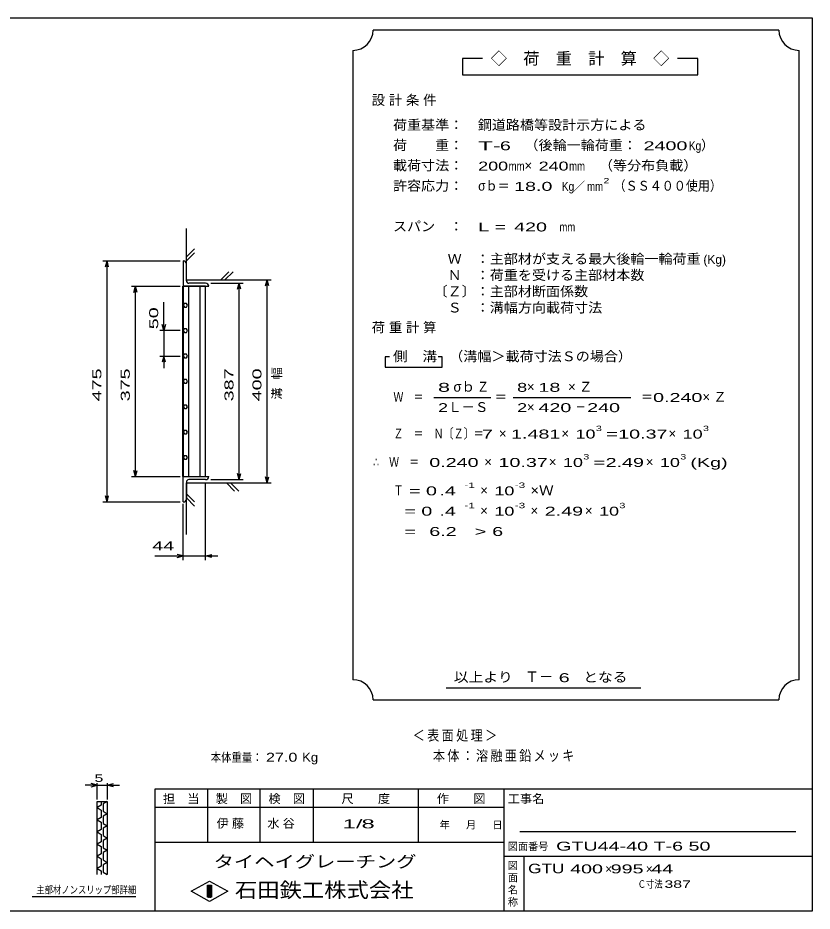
# Model space of a CAD drawing. Units: millimetres, scale not verified. Extents: x -1456 to 1385, y -1026 to 843.
# Drawn here: x -181 to 1385, y -917 to 843 of the extents above; entities that cross this region are included whole.
import ezdxf
from ezdxf.enums import TextEntityAlignment as Align

# ---------------------------------------------------------------- set-up
doc = ezdxf.new("R2010")
doc.units = ezdxf.units.MM
doc.header["$LTSCALE"] = 8
for name, color, linetype, lineweight in [('0_2', 150, 'Continuous', 25), ('16', 3, 'Continuous', 25), ('22', 4, 'Continuous', 25), ('24', 2, 'Continuous', 25), ('32', 4, 'Continuous', 25)]:
    doc.layers.add(name, color=color, linetype=linetype, lineweight=lineweight)
doc.styles.add('ベクトル', font='')
doc.styles.get('ベクトル').set_extended_font_data('ベクトル')

msp = doc.modelspace()

# ---------------------------------------------------------------- linework, layer by layer
at = {"layer": '0_2'}
for p, q in [((-1383.2, 842.8), (1384.8, 842.8)), ((1384.8, 842.8), (1384.8, -917.2)), ((1384.8, -677.2), (88.8, -677.2)), ((88.8, -677.2), (88.8, -917.2)), ((192.8, -677.2), (192.8, -781.2)), ((296.8, -781.2), (296.8, -677.2)), ((400.8, -677.2), (400.8, -781.2)), ((608.8, -781.2), (608.8, -677.2)), ((776.8, -677.2), (776.8, -917.2)), ((776.8, -713.2), (88.8, -713.2)), ((1352.8, -761.2), (808.8, -761.2)), ((88.8, -781.2), (776.8, -781.2)), ((776.8, -809.2), (1384.8, -809.2)), ((816.8, -917.2), (816.8, -809.2)), ((160.8, -878), (196.8, -858)), ((196.8, -858), (232.8, -878)), ((196.8, -898), (160.8, -878)), ((192.8, -866), (200.8, -866)), ((192.8, -890), (192.8, -866)), ((192.8, -866), (194.4, -866)), ((194.4, -866), (194.4, -890)), ((196, -890), (196, -866)), ((196, -866), (197.6, -866)), ((232.8, -878), (196.8, -898)), ((197.6, -866), (197.6, -890)), ((199.2, -890), (199.2, -866)), ((199.2, -866), (200.8, -866)), ((200.8, -866), (200.8, -890)), ((200.8, -866), (200.8, -890)), ((200.8, -890), (192.8, -890)), ((194.4, -890), (196, -890)), ((197.6, -890), (199.2, -890)), ((1384.8, -917.2), (-1383.2, -917.2))]:
    msp.add_line(p, q, dxfattribs=at)
at = {"layer": '16'}
for p, q in [((145, 364), (145, 314)), ((151, 325), (151, 358)), ((189, 320), (156, 320)), ((144.3, -61), (144.3, 314)), ((144.3, 314), (145, 314)), ((145, 314), (195, 314)), ((145, 314), (145, -61)), ((189, 314), (145, 314)), ((155.5, 314), (155.5, -61)), ((178.5, -61), (178.5, 314)), ((189, -61), (189, 314)), ((146.976, 279.95), (145, 276.472)), ((145, 276.472), (147.024, 273.022)), ((150.976, 279.978), (146.976, 279.95)), ((147.024, 273.022), (151.024, 273.05)), ((153, 276.5), (150.976, 279.978)), ((151.024, 273.05), (153, 276.528)), ((146.976, 229.95), (145, 226.472)), ((150.976, 229.978), (146.976, 229.95)), ((153, 226.5), (150.976, 229.978)), ((145, 226.472), (147.024, 223.022)), ((147.024, 223.022), (151.024, 223.05)), ((151.024, 223.05), (153, 226.528)), ((146.976, 179.95), (145, 176.472)), ((145, 176.472), (147.024, 173.022)), ((150.976, 179.978), (146.976, 179.95)), ((153, 176.5), (150.976, 179.978)), ((151.024, 173.05), (153, 176.528)), ((147.024, 173.022), (151.024, 173.05)), ((146.976, 129.95), (145, 126.472)), ((145, 126.472), (147.024, 123.022)), ((150.976, 129.978), (146.976, 129.95)), ((153, 126.5), (150.976, 129.978)), ((151.024, 123.05), (153, 126.528)), ((147.024, 123.022), (151.024, 123.05)), ((146.976, 79.95), (145, 76.472)), ((145, 76.472), (147.024, 73.022)), ((150.976, 79.978), (146.976, 79.95)), ((147.024, 73.022), (151.024, 73.05)), ((153, 76.5), (150.976, 79.978)), ((151.024, 73.05), (153, 76.528)), ((146.976, 29.95), (145, 26.472)), ((145, 26.472), (147.024, 23.022)), ((150.976, 29.978), (146.976, 29.95)), ((147.024, 23.022), (151.024, 23.05)), ((153, 26.5), (150.976, 29.978)), ((151.024, 23.05), (153, 26.528)), ((146.976, -20.05), (145, -23.528)), ((145, -23.528), (147.024, -26.978)), ((150.976, -20.022), (146.976, -20.05)), ((147.024, -26.978), (151.024, -26.95)), ((153, -23.5), (150.976, -20.022)), ((151.024, -26.95), (153, -23.472)), ((145, -61), (144.3, -61)), ((145, -61), (195, -61)), ((145, -111), (145, -61)), ((145, -61), (189, -61)), ((189, -67), (156, -67)), ((151, -72), (151, -105))]:
    msp.add_line(p, q, dxfattribs=at)
for centre, radius, start, end in [((145, 358), 6, 0, 90), ((156, 325), 5, 180, 270), ((189, 314), 6, 0, 90), ((156, -72), 5, 90, 180), ((189, -61), 6, 270, 0), ((145, -105), 6, 270, 0)]:
    msp.add_arc(centre, radius, start, end, dxfattribs=at)
at = {"layer": '22'}
for p, q in [((151, 326.5), (151, 428)), ((151, 372), (167, 388)), ((151, 364), (167, 380)), ((-13.4, 364), (138.6, 364)), ((-8.6, 352), (-5.4, 364)), ((-2.2, 352), (-5.4, 364)), ((-5.4, -111), (-5.4, 364)), ((219, 326.5), (235, 342.5)), ((227, 326.5), (243, 342.5)), ((151, 326.5), (318.2, 326.5)), ((199, 320), (263, 320)), ((251.8, 308), (255, 320)), ((258.2, 308), (255, 320)), ((255, -67), (255, 320)), ((307, 314.5), (310.2, 326.5)), ((313.4, 314.5), (310.2, 326.5)), ((310.2, -73.5), (310.2, 326.5)), ((42.6, 314), (138.6, 314)), ((47.4, 302), (50.6, 314)), ((53.8, 302), (50.6, 314)), ((50.6, -61), (50.6, 314)), ((106.6, 226.5), (106.6, 282.5)), ((106.6, 226.5), (103.4, 238.5)), ((109.8, 238.5), (106.6, 226.5)), ((138.6, 226.5), (98.6, 226.5)), ((106.6, 226.5), (106.6, 176.5)), ((98.6, 176.5), (138.6, 176.5)), ((106.6, 176.5), (103.4, 164.5)), ((109.8, 164.5), (106.6, 176.5)), ((106.6, 176.5), (106.6, 152.5)), ((50.6, -61), (47.4, -49)), ((50.6, -61), (53.8, -49)), ((42.6, -61), (138.6, -61)), ((199, -67), (263, -67)), ((255, -67), (251.8, -55)), ((255, -67), (258.2, -55)), ((310.2, -73.5), (307, -61.5)), ((310.2, -73.5), (313.4, -61.5)), ((151, -73.5), (318.2, -73.5)), ((151, -175), (151, -73.5)), ((189, -225.4), (189, -73.4)), ((246.2, -89.5), (230.2, -73.5)), ((254.2, -89.5), (238.2, -73.5)), ((-5.4, -111), (-8.6, -99)), ((-5.4, -111), (-2.2, -99)), ((167, -111), (151, -95)), ((167, -119), (151, -103)), ((-13.4, -111), (138.6, -111)), ((145, -225.4), (145, -115)), ((89, -217.4), (145, -217.4)), ((145, -217.4), (133, -214.2)), ((133, -220.6), (145, -217.4)), ((145, -217.4), (189, -217.4)), ((189, -217.4), (201, -214.2)), ((201, -220.6), (189, -217.4)), ((189, -217.4), (213, -217.4))]:
    msp.add_line(p, q, dxfattribs=at)
at = {"layer": '24', "color": 4}
for p, q in [((1319.2, 818.8), (519.2, 818.8)), ((479.2, 778.8), (479.2, -461.2)), ((1359.2, -461.2), (1359.2, 778.8)), ((735.2, 762.8), (695.2, 762.8)), ((695.2, 762.8), (695.2, 730.8)), ((1159.2, 762.8), (1119.2, 762.8)), ((1159.2, 730.8), (1159.2, 762.8)), ((695.2, 730.8), (1159.2, 730.8)), ((551.2, 174.8), (543.2, 174.8)), ((543.2, 174.8), (543.2, 154.8)), ((655.2, 174.8), (647.2, 174.8)), ((655.2, 154.8), (655.2, 174.8)), ((543.2, 154.8), (655.2, 154.8)), ((639.2, 94.8), (751.2, 94.8)), ((795.2, 94.8), (1027.2, 94.8)), ((663.2, -477.2), (1047.2, -477.2)), ((519.2, -501.2), (1319.2, -501.2))]:
    msp.add_line(p, q, dxfattribs=at)
for centre, start, end in [((479.2, 818.8), 270, 0), ((1359.2, 818.8), 180, 270), ((479.2, -501.2), 0, 90), ((1359.2, -501.2), 90, 180)]:
    msp.add_arc(centre, 40, start, end, dxfattribs=at)
at = {"layer": '32'}
for p, q in [((-24.8, -669.2), (-36.8, -666)), ((-24.8, -697.2), (-24.8, -665.2)), ((-4.8, -665.2), (-4.8, -697.2)), ((-4.8, -669.2), (7.2, -666)), ((-24.8, -669.2), (-48.8, -669.2)), ((-36.8, -672.4), (-24.8, -669.2)), ((-24.8, -669.2), (-4.8, -669.2)), ((7.2, -672.4), (-4.8, -669.2)), ((-4.8, -669.2), (19.2, -669.2)), ((-24.8, -701.2), (-4.8, -701.2)), ((-24.8, -845.2), (-24.8, -701.2)), ((-16.8, -701.2), (-16.8, -708.4)), ((-4.8, -701.2), (-12.8, -706)), ((-4.8, -701.2), (-4.8, -845.2)), ((-16.8, -708.4), (-24.8, -713.2)), ((-24.8, -713.2), (-16.8, -718)), ((-16.8, -718), (-16.8, -732.4)), ((-12.8, -706), (-12.8, -720.4)), ((-12.8, -720.4), (-4.8, -725.2)), ((-16.8, -732.4), (-24.8, -737.2)), ((-24.8, -737.2), (-16.8, -742)), ((-4.8, -725.2), (-12.8, -730)), ((-12.8, -730), (-12.8, -744.4)), ((-16.8, -756.4), (-24.8, -761.2)), ((-16.8, -742), (-16.8, -756.4)), ((-12.8, -744.4), (-4.8, -749.2)), ((-4.8, -749.2), (-12.8, -754)), ((-12.8, -754), (-12.8, -768.4)), ((-24.8, -761.2), (-16.8, -766)), ((-16.8, -766), (-16.8, -780.4)), ((-12.8, -768.4), (-4.8, -773.2)), ((-4.8, -773.2), (-12.8, -778)), ((-16.8, -780.4), (-24.8, -785.2)), ((-24.8, -785.2), (-16.8, -790)), ((-16.8, -790), (-16.8, -804.4)), ((-12.8, -778), (-12.8, -792.4)), ((-16.8, -804.4), (-24.8, -809.2)), ((-24.8, -809.2), (-16.8, -814)), ((-12.8, -792.4), (-4.8, -797.2)), ((-4.8, -797.2), (-12.8, -802)), ((-12.8, -802), (-12.8, -816.4)), ((-16.8, -814), (-16.8, -828.4)), ((-12.8, -816.4), (-4.8, -821.2)), ((-4.8, -821.2), (-12.8, -826)), ((-12.8, -826), (-12.8, -840.4)), ((-16.8, -828.4), (-24.8, -833.2)), ((-24.8, -833.2), (-16.8, -838)), ((-16.8, -838), (-16.8, -845.2)), ((-12.8, -840.4), (-4.8, -845.2)), ((51.2, -889.2), (-152.8, -889.2))]:
    msp.add_line(p, q, dxfattribs=at)

# ---------------------------------------------------------------- texts
at = {"layer": '0_2', "style": 'ベクトル'}
for s, height, p in [('担\u3000当', 17.6, (104.8, -695.6)), ('製\u3000図', 17.6, (208.8, -695.6)), ('検\u3000図', 17.6, (312.8, -695.6)), ('尺\u3000\u3000度', 17.6, (456.8, -695.6)), ('作\u3000\u3000図', 17.6, (644.8, -695.6)), ('工事名', 17.6, (784.8, -695.6)), ('年', 14.66, (650.4, -747.2)), ('月', 14.66, (702.4, -747.2)), ('日', 14.66, (754.4, -747.2)), ('図面番号', 14.66, (784.8, -789.6)), ('図', 14.66, (784.8, -827.2)), ('面', 14.66, (784.8, -851.2)), ('名', 14.66, (784.8, -875.2)), ('称', 14.66, (784.8, -899.2))]:
    msp.add_text(s, height=height, dxfattribs=at).set_placement(p, align=Align.MIDDLE_LEFT)
at = {"layer": '0_2', "color": 222, "style": 'ベクトル'}
for s, height, width, p in [('タイヘイグレーチング', 23.46, 1.25, (204.8, -819.6)), ('石田鉄工株式会社', 29.33, 1.1, (246.8, -875.6))]:
    msp.add_text(s, height=height, dxfattribs=dict(at, width=width)).set_placement(p, align=Align.MIDDLE_LEFT)
at = {"layer": '22', "color": 2, "style": 'ベクトル', "width": 1.65}
for s, p in [(' 50 ', (86.6, 218.5)), (' 475 ', (-25.4, 76.5)), (' 375 ', (30.6, 76.5)), (' 387 ', (235, 76.5)), (' 400 ', (290.2, 76.5))]:
    msp.add_text(s, height=17.6, rotation=90, dxfattribs=at).set_placement(p, align=Align.MIDDLE_LEFT)
at = {"layer": '22', "color": 2, "style": 'ベクトル'}
for s, height, width, p in [(' 44 ', 17.6, 1.65, (73, -197.4)), ('本体重量：', 17.6, 0.85, (199.2, -614)), (' 27.0', 17.6, 1.35, (299.2, -614)), ('Kg', 17.6, 1.1, (379.2, -614)), ('1/', 17.6, 2, (459.2, -745.2)), (' 8 ', 17.6, 2, (483.2, -745.2)), ('GTU44-40 T-6 50      ', 17.6, 1.65, (880, -789.2)), ('GTU', 18.77, 1.35, (824.8, -833.2)), (' 400 ', 17.6, 1.65, (896.8, -834)), (' 995 ', 17.6, 1.65, (976.8, -834)), (' 44 ', 17.6, 1.65, (1056.8, -834)), ('Ｃ寸法：', 14.66, 0.8, (1040.8, -864)), (' 387 ', 14.66, 1.6, (1084.8, -864))]:
    msp.add_text(s, height=height, dxfattribs=dict(at, width=width)).set_placement(p, align=Align.MIDDLE_LEFT)
for p in [(976.8, -834), (1056.8, -834)]:
    msp.add_text('×', height=17.6, dxfattribs=at).set_placement(p, align=Align.MIDDLE_LEFT)
at = {"layer": '22', "color": 2, "insert": (330.2, 90.5), "char_height": 17.6, "attachment_point": 4, "rotation": 90, "style": 'ベクトル'}
msp.add_mtext('\\T1.67;溝幅', dxfattribs=at)
at = {"layer": '22', "color": 2, "attachment_point": 4, "style": 'ベクトル'}
for s, insert, char_height in [('\\T1.2;\\W0.85;＜表面処理＞', (597.2, -572), 20.53), ('\\T1.19;\\W0.85;本体：溶融亜鉛メッキ', (637.2, -612), 20.53), ('\\T1.25;伊藤\u3000', (210.8, -745.2), 17.6), ('\\T1.25;水谷\u3000', (310.8, -745.2), 17.6)]:
    msp.add_mtext(s, dxfattribs=dict(at, insert=insert, char_height=char_height))
at = {"layer": '24', "style": 'ベクトル'}
for s, height, p in [('◇\u3000荷\u3000重\u3000計\u3000算\u3000◇', 23.46, (751.2, 762.8)), ('）', 19.35, (1165.6, 592)), ('×', 19.35, (817.6, 552)), ('／', 17.6, (913.2, 510.8)), ('(Kg)', 17.6, (1170.4, 366.8)), ('σｂ', 19.35, (677.6, 116)), ('×', 19.35, (822.4, 116)), ('Ｌ－Ｓ', 19.35, (667.2, 76)), ('×', 19.35, (822.4, 76)), ('×', 19.35, (767.2, 24)), ('×', 19.35, (890.4, 24)), ('×', 19.35, (1101.6, 24)), ('×', 19.35, (738.4, -32)), ('×', 19.35, (865.6, -32)), ('×', 19.35, (1056.8, -32)), ('×', 19.35, (730.4, -88)), ('×', 19.35, (730.4, -128)), ('×', 19.35, (829.6, -128)), ('×', 19.35, (936.8, -128)), ('Ｔ－', 20.53, (818.4, -455.2))]:
    msp.add_text(s, height=height, dxfattribs=at).set_placement(p, align=Align.MIDDLE_LEFT)
for s, height, width, p in [('荷重基準：\u3000', 19.35, 1.05, (558.4, 632)), ('鋼道路橋等設計示方による', 19.35, 1.05, (725.6, 632)), ('荷\u3000\u3000重：\u3000', 19.35, 1.05, (558.4, 592)), ('T-', 17.6, 2, (726.4, 590.8)), (' 6 ', 17.6, 1.65, (758.4, 590.8)), ('（後輪一輪荷重：', 19.35, 1.05, (817.6, 592)), (' 2400', 17.6, 1.65, (1041.6, 590.8)), ('Kg', 17.6, 0.85, (1141.6, 590.8)), ('載荷寸法：\u3000', 19.35, 1.05, (558.4, 552)), ('\u3000（等分布負載）', 19.35, 1.05, (936.8, 552)), ('200', 17.6, 1.5, (726.4, 550.8)), ('mm', 17.6, 0.8, (786.4, 550.8)), ('240', 17.6, 1.5, (845.6, 550.8)), ('mm', 17.6, 0.8, (905.6, 550.8)), ('許容応力：\u3000', 19.35, 1.05, (558.4, 512)), ('σｂ＝', 19.35, 0.9, (726.4, 512)), (' 18.0', 17.6, 1.65, (786.4, 510.8)), ('Kg', 17.6, 0.85, (891.2, 510.8)), ('mm', 17.6, 0.8, (941.2, 510.8)), ('2', 10.56, 1.5, (973.2, 522)), ('（ＳＳ４００使用）', 19.35, 0.9, (993.2, 512)), ('スパン\u3000：\u3000', 19.35, 1.05, (558.4, 432)), ('L =', 17.6, 1.65, (726.4, 430.8)), (' 420 ', 17.6, 1.65, (786.4, 430.8)), ('mm', 17.6, 0.8, (886.4, 430.8)), ('\u3000Ｗ\u3000：主部材が支える最大後輪一輪荷重', 19.35, 1.05, (638.4, 368)), ('\u3000Ｎ\u3000：荷重を受ける主部材本数', 19.35, 1.05, (638.4, 336)), ('〔Ｚ〕：主部材断面係数', 19.35, 1.05, (638.4, 304)), ('\u3000Ｓ\u3000：溝幅方向載荷寸法', 19.35, 1.05, (638.4, 272)), ('側\u3000溝', 19.35, 1.1, (558.4, 176)), ('\u3000（溝幅＞載荷寸法Ｓの場合）', 19.35, 1.05, (641.6, 176)), ('8', 17.6, 1.8, (647.2, 114.8)), ('Ｚ', 19.35, 0.9, (724, 116)), ('8', 17.6, 1.5, (803.2, 114.8)), (' 18 ', 17.6, 1.65, (834.4, 114.8)), ('Ｗ\u3000＝', 19.35, 0.75, (559.2, 96)), ('＝', 19.35, 0.9, (759.2, 96)), ('＝', 19.35, 0.9, (1047.2, 96)), ('0.240', 17.6, 1.65, (1071.2, 94.8)), ('2', 17.6, 1.5, (647.2, 74.8)), ('2', 17.6, 1.5, (803.2, 74.8)), (' 420 ', 17.6, 1.65, (834.4, 74.8)), ('－', 19.35, 0.75, (918.4, 76)), (' 240 ', 17.6, 1.65, (930.4, 74.8)), ('Ｚ\u3000＝\u3000Ｎ〔Ｚ〕＝', 19.35, 0.75, (559.2, 24)), ('3', 10.56, 1.5, (958.4, 34)), ('3', 10.56, 1.5, (1169.6, 34)), (' 7 ', 17.6, 1.65, (723.2, 22.8)), ('1.481', 17.6, 1.65, (791.2, 22.8)), ('10', 17.6, 1.5, (918.4, 22.8)), ('=', 17.6, 1.7, (978.4, 22.8)), ('10.37', 17.6, 1.65, (1002.4, 22.8)), ('10', 17.6, 1.5, (1129.6, 22.8)), ('3', 10.56, 1.5, (933.6, -22)), ('3', 10.56, 1.5, (1124.8, -22)), ('∴\u3000Ｗ\u3000＝', 19.35, 0.75, (519.2, -32)), (' 0.240', 17.6, 1.65, (619.2, -33.2)), ('10.37', 17.6, 1.65, (766.4, -33.2)), ('10', 17.6, 1.5, (893.6, -33.2)), ('=', 17.6, 1.7, (953.6, -33.2)), ('2.49', 17.6, 1.65, (977.6, -33.2)), ('10', 17.6, 1.5, (1084.8, -33.2)), ('(Kg)', 17.6, 1.65, (1144.8, -33.2)), ('Ｔ', 19.35, 0.75, (559.2, -88)), (' = 0', 17.6, 1.65, (579.2, -89.2)), (' .4 ', 17.6, 1.65, (639.2, -89.2)), ('-1', 10.56, 1.65, (699.2, -78)), ('10', 17.6, 1.5, (758.4, -89.2)), ('-3', 10.56, 1.65, (798.4, -78)), ('×Ｗ', 19.35, 1.1, (829.6, -88)), ('  = 0', 17.6, 1.65, (559.2, -129.2)), (' .4 ', 17.6, 1.65, (639.2, -129.2)), ('-1', 10.56, 1.65, (699.2, -118)), ('10', 17.6, 1.5, (758.4, -129.2)), ('-3', 10.56, 1.65, (798.4, -118)), ('2.49', 17.6, 1.65, (857.6, -129.2)), ('10', 17.6, 1.5, (964.8, -129.2)), ('3', 10.56, 1.5, (1004.8, -118)), ('  =', 17.6, 1.65, (559.2, -169.2)), (' 6.2', 17.6, 1.65, (619.2, -169.2)), ('>', 17.6, 1.7, (719.2, -169.2)), (' 6 ', 17.6, 1.65, (743.2, -169.2)), ('以上より\u3000', 19.35, 1.1, (678.4, -456)), (' 6 ', 17.6, 1.65, (874.4, -457.2)), ('となる', 19.35, 1.1, (933.6, -456))]:
    msp.add_text(s, height=height, dxfattribs=dict(at, width=width)).set_placement(p, align=Align.MIDDLE_LEFT)
at = {"layer": '24', "char_height": 19.35, "attachment_point": 4, "style": 'ベクトル'}
for s, insert in [('\\T1.28;設計条件', (516.4, 680)), ('\\T1.28;荷重計算', (516.4, 232)), ('\\T1.42;×Ｚ', (903.6, 116)), ('\\T1.42;×Ｚ', (1168.4, 96))]:
    msp.add_mtext(s, dxfattribs=dict(at, insert=insert))
at = {"layer": '32', "color": 2, "style": 'ベクトル'}
for s, width, p in [(' 5 ', 1.6, (-38.8, -655.2)), ('主部材ノンスリップ部詳細', 0.8, (-144.8, -875.2))]:
    msp.add_text(s, height=14.66, dxfattribs=dict(at, width=width)).set_placement(p, align=Align.MIDDLE_LEFT)

doc.saveas('drawing.dxf')
